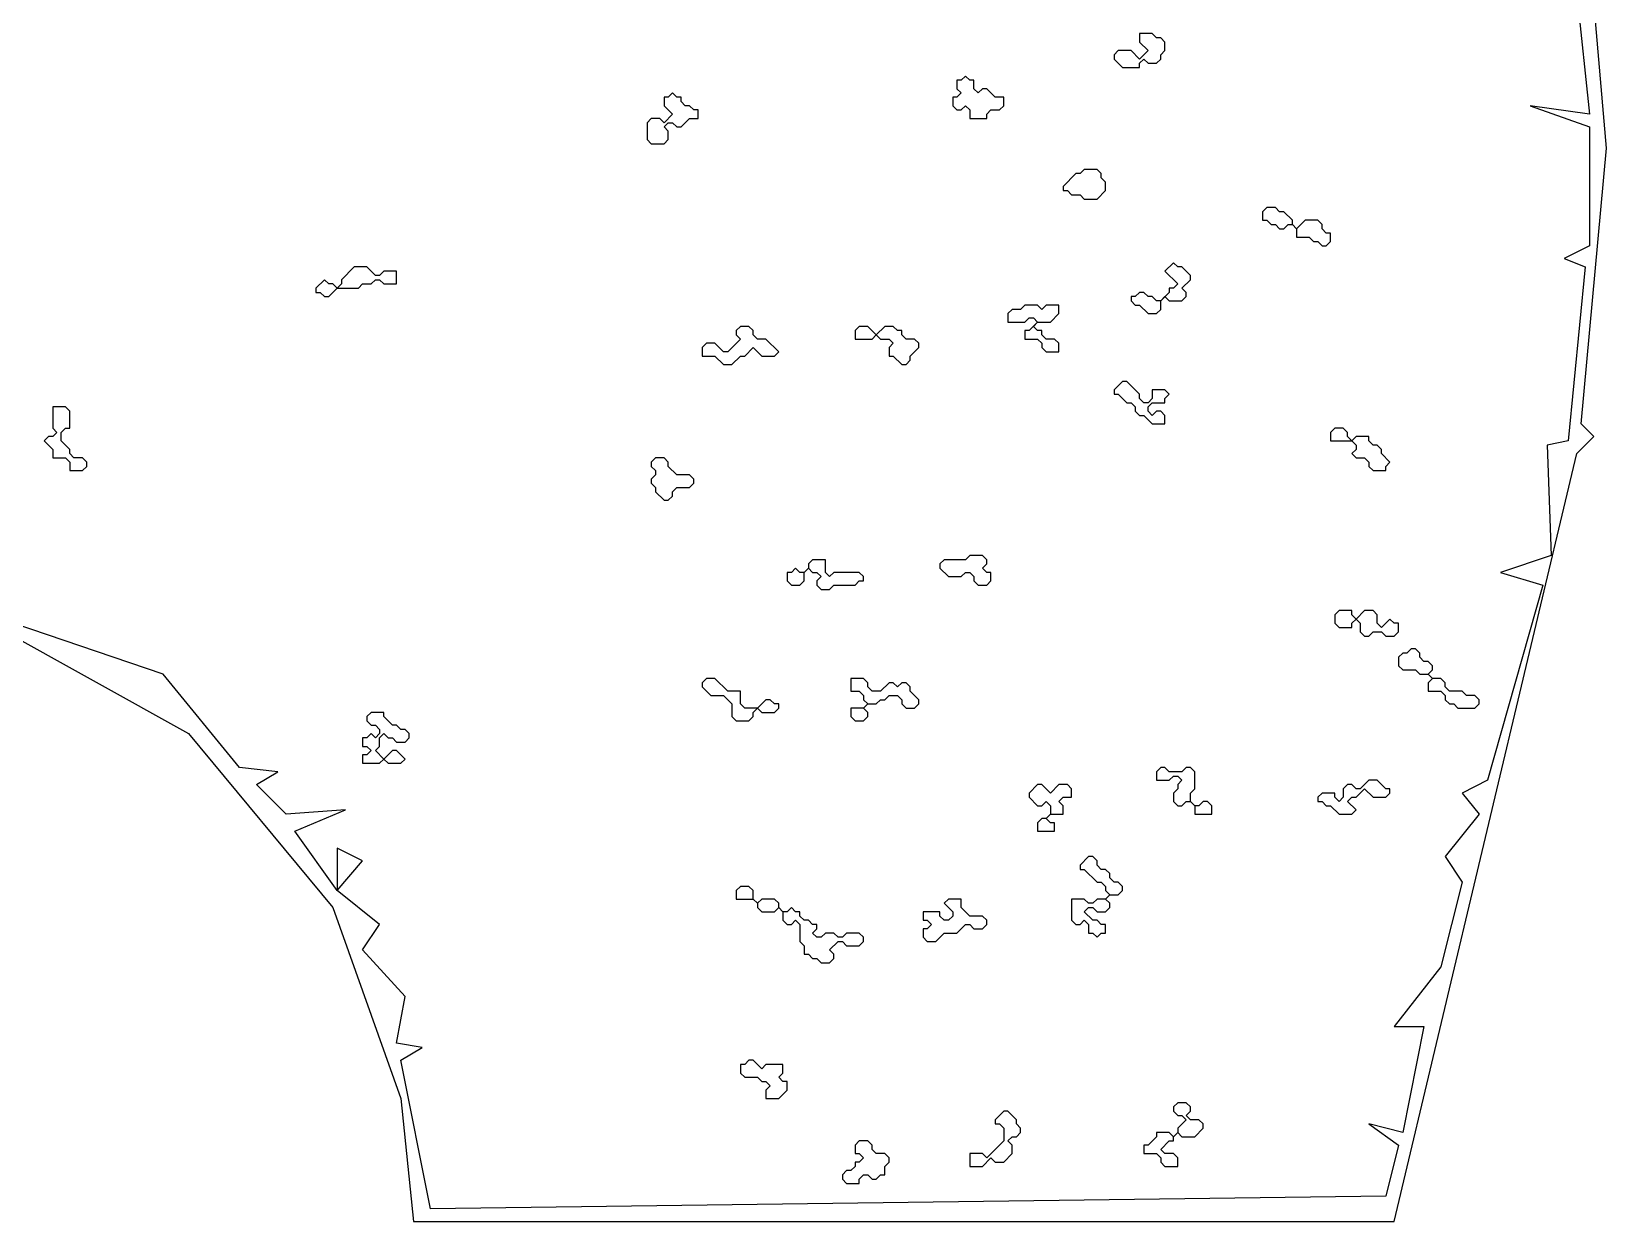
# Model space of a CAD drawing. Extents: x 17 to 323, y -435 to -5.
# Drawn here: x 245.6 to 282.7, y -105 to -76.95 of the extents above; entities that cross this region are included whole.
import ezdxf

# ---------------------------------------------------------------- set-up
doc = ezdxf.new("R2010")
doc.units = 0

msp = doc.modelspace()

# ---------------------------------------------------------------- linework, layer by layer
at = {"layer": 'CONTOURS'}
for p, q in [((281.8, -74.2), (282.3, -78.9)), ((282.7, -79.7), (282.3, -75.1)), ((272, -77), (271.7, -77)), ((271.7, -77), (271.7, -77.2)), ((272.1, -77.1), (272, -77)), ((272.2, -77.1), (272.1, -77.1)), ((272.3, -77.2), (272.2, -77.1)), ((271.2, -77.4), (271.1, -77.5)), ((271.1, -77.5), (271.1, -77.6)), ((271.5, -77.4), (271.2, -77.4)), ((271.7, -77.6), (271.5, -77.4)), ((271.7, -77.2), (271.9, -77.4)), ((271.9, -77.4), (271.7, -77.6)), ((272.2, -77.5), (272.3, -77.4)), ((272.2, -77.6), (272.2, -77.5)), ((272.3, -77.4), (272.3, -77.2)), ((271.1, -77.6), (271.3, -77.8)), ((271.3, -77.8), (271.7, -77.8)), ((271.7, -77.7), (271.8, -77.6)), ((271.7, -77.8), (271.7, -77.7)), ((271.8, -77.6), (271.9, -77.7)), ((271.9, -77.7), (272.1, -77.7)), ((272.1, -77.7), (272.2, -77.6)), ((267.4, -78.1), (267.4, -78.3)), ((267.5, -78.1), (267.4, -78.1)), ((267.6, -78), (267.5, -78.1)), ((267.7, -78.1), (267.6, -78)), ((267.8, -78.1), (267.7, -78.1)), ((267.8, -78.3), (267.8, -78.1)), ((260.6, -78.5), (260.5, -78.5)), ((260.5, -78.5), (260.5, -78.7)), ((260.7, -78.4), (260.6, -78.5)), ((260.8, -78.5), (260.7, -78.4)), ((260.9, -78.5), (260.8, -78.5)), ((260.9, -78.6), (260.9, -78.5)), ((261, -78.7), (260.9, -78.6)), ((267.4, -78.5), (267.3, -78.5)), ((267.3, -78.5), (267.3, -78.7)), ((267.4, -78.3), (267.5, -78.4)), ((267.5, -78.4), (267.4, -78.5)), ((267.9, -78.4), (267.8, -78.3)), ((268, -78.3), (267.9, -78.4)), ((268.1, -78.3), (268, -78.3)), ((268.3, -78.5), (268.1, -78.3)), ((268.5, -78.5), (268.3, -78.5)), ((268.5, -78.7), (268.5, -78.5)), ((260.2, -79), (260.1, -79.1)), ((260.4, -79), (260.2, -79)), ((260.5, -79.1), (260.4, -79)), ((260.5, -78.7), (260.7, -78.9)), ((260.7, -78.9), (260.5, -79.1)), ((260.9, -79.2), (261.1, -79)), ((261.1, -78.7), (261, -78.7)), ((261.2, -78.8), (261.1, -78.7)), ((261.1, -79), (261.3, -79)), ((261.3, -78.8), (261.2, -78.8)), ((261.3, -79), (261.3, -78.8)), ((267.3, -78.7), (267.4, -78.8)), ((267.4, -78.8), (267.5, -78.8)), ((267.5, -78.8), (267.6, -78.7)), ((267.6, -78.7), (267.7, -78.8)), ((267.7, -78.8), (267.7, -79)), ((267.7, -79), (268.1, -79)), ((268.1, -78.9), (268.2, -78.8)), ((268.1, -79), (268.1, -78.9)), ((268.2, -78.8), (268.4, -78.8)), ((268.4, -78.8), (268.5, -78.7)), ((282.3, -78.9), (280.9, -78.7)), ((280.9, -78.7), (282.3, -79.2)), ((260.1, -79.1), (260.1, -79.5)), ((260.5, -79.2), (260.6, -79.1)), ((260.6, -79.3), (260.5, -79.2)), ((260.6, -79.1), (260.7, -79.1)), ((260.6, -79.5), (260.6, -79.3)), ((260.7, -79.1), (260.8, -79.2)), ((260.8, -79.2), (260.9, -79.2)), ((282.3, -79.2), (282.3, -82)), ((260.1, -79.5), (260.2, -79.6)), ((260.2, -79.6), (260.5, -79.6)), ((260.5, -79.6), (260.6, -79.5)), ((282.1, -86.2), (282.7, -79.7)), ((270.2, -80.3), (269.9, -80.6)), ((270.3, -80.3), (270.2, -80.3)), ((270.4, -80.2), (270.3, -80.3)), ((270.7, -80.2), (270.4, -80.2)), ((270.8, -80.3), (270.7, -80.2)), ((270.8, -80.4), (270.8, -80.3)), ((270.9, -80.5), (270.8, -80.4)), ((270.9, -80.7), (270.9, -80.5)), ((269.9, -80.6), (269.9, -80.7)), ((269.9, -80.7), (270, -80.7)), ((270, -80.7), (270.1, -80.8)), ((270.1, -80.8), (270.3, -80.8)), ((270.3, -80.8), (270.4, -80.9)), ((270.7, -80.9), (270.9, -80.7)), ((270.4, -80.9), (270.7, -80.9)), ((274.7, -81.1), (274.6, -81.2)), ((274.6, -81.2), (274.6, -81.4)), ((274.9, -81.1), (274.7, -81.1)), ((275, -81.2), (274.9, -81.1)), ((275.1, -81.2), (275, -81.2)), ((275.3, -81.4), (275.1, -81.2)), ((274.6, -81.4), (274.7, -81.4)), ((274.7, -81.4), (274.8, -81.5)), ((274.8, -81.5), (274.9, -81.5)), ((274.9, -81.5), (275, -81.6)), ((275, -81.6), (275.1, -81.6)), ((275.1, -81.6), (275.2, -81.5)), ((275.2, -81.5), (275.3, -81.5)), ((275.3, -81.5), (275.3, -81.4)), ((275.3, -81.5), (275.4, -81.6)), ((275.4, -81.6), (275.3, -81.5)), ((275.6, -81.4), (275.4, -81.6)), ((275.4, -81.6), (275.4, -81.8)), ((275.9, -81.4), (275.6, -81.4)), ((276, -81.5), (275.9, -81.4)), ((276, -81.6), (276, -81.5)), ((276.1, -81.7), (276, -81.6)), ((275.4, -81.8), (275.7, -81.8)), ((275.7, -81.8), (275.8, -81.9)), ((275.8, -81.9), (275.9, -81.9)), ((275.9, -81.9), (276, -82)), ((276.2, -81.7), (276.1, -81.7)), ((276.1, -82), (276.2, -81.9)), ((276.2, -81.9), (276.2, -81.7)), ((276, -82), (276.1, -82)), ((282.3, -82), (281.7, -82.3)), ((281.7, -82.3), (282.2, -82.5)), ((253.2, -82.5), (252.9, -82.8)), ((253.5, -82.5), (253.2, -82.5)), ((253.7, -82.7), (253.5, -82.5)), ((253.8, -82.7), (253.7, -82.7)), ((253.9, -82.6), (253.8, -82.7)), ((254.2, -82.6), (253.9, -82.6)), ((254.2, -82.9), (254.2, -82.6)), ((272.5, -82.4), (272.3, -82.6)), ((272.3, -82.6), (272.6, -82.9)), ((272.6, -82.5), (272.5, -82.4)), ((272.7, -82.5), (272.6, -82.5)), ((272.9, -82.7), (272.7, -82.5)), ((272.9, -82.8), (272.9, -82.7)), ((282.2, -82.5), (281.8, -86.6)), ((252.5, -82.8), (252.3, -83)), ((252.3, -83), (252.3, -83.1)), ((252.3, -83.1), (252.4, -83.1)), ((252.4, -83.1), (252.5, -83.2)), ((252.6, -82.9), (252.5, -82.8)), ((252.7, -82.9), (252.6, -82.9)), ((252.6, -83.2), (252.8, -83)), ((252.8, -83), (252.7, -82.9)), ((252.9, -82.9), (252.8, -83)), ((252.8, -83), (253.3, -83)), ((252.9, -82.8), (252.9, -82.9)), ((253.3, -83), (253.4, -82.9)), ((253.4, -82.9), (253.6, -82.9)), ((253.6, -82.9), (253.7, -82.8)), ((253.7, -82.8), (253.8, -82.8)), ((253.8, -82.8), (253.9, -82.9)), ((253.9, -82.9), (254.2, -82.9)), ((271.7, -83.1), (271.6, -83.2)), ((271.8, -83.1), (271.7, -83.1)), ((271.9, -83.2), (271.8, -83.1)), ((272.4, -83.1), (272.2, -83.3)), ((272.5, -83), (272.4, -83)), ((272.4, -83), (272.4, -83.1)), ((272.6, -82.9), (272.5, -83)), ((272.7, -83), (272.9, -82.8)), ((272.8, -83.1), (272.7, -83)), ((272.8, -83.2), (272.8, -83.1)), ((252.5, -83.2), (252.6, -83.2)), ((269, -83.4), (268.9, -83.5)), ((269.3, -83.4), (269, -83.4)), ((269.4, -83.5), (269.3, -83.4)), ((269.5, -83.4), (269.4, -83.5)), ((269.8, -83.4), (269.5, -83.4)), ((269.8, -83.6), (269.8, -83.4)), ((271.6, -83.2), (271.5, -83.2)), ((271.5, -83.2), (271.5, -83.3)), ((271.5, -83.3), (271.6, -83.4)), ((271.6, -83.4), (271.7, -83.4)), ((271.7, -83.4), (271.9, -83.6)), ((272, -83.2), (271.9, -83.2)), ((272.1, -83.3), (272, -83.2)), ((272.2, -83.3), (272.1, -83.3)), ((272.2, -83.3), (272.3, -83.2)), ((272.2, -83.5), (272.2, -83.3)), ((272.3, -83.2), (272.4, -83.3)), ((272.4, -83.3), (272.7, -83.3)), ((272.7, -83.3), (272.8, -83.2)), ((268.7, -83.5), (268.6, -83.6)), ((268.6, -83.6), (268.6, -83.8)), ((268.6, -83.8), (269, -83.8)), ((268.9, -83.5), (268.7, -83.5)), ((269, -83.8), (269.1, -83.7)), ((269.1, -83.7), (269.2, -83.7)), ((269.3, -83.8), (269.1, -84)), ((269.2, -83.7), (269.3, -83.8)), ((269.2, -83.9), (269.3, -83.8)), ((269.3, -83.8), (269.6, -83.8)), ((269.6, -83.8), (269.8, -83.6)), ((271.9, -83.6), (272.1, -83.6)), ((272.1, -83.6), (272.2, -83.5)), ((262.3, -84.2), (262, -84.5)), ((262.3, -83.9), (262.2, -84)), ((262.2, -84), (262.2, -84.1)), ((262.2, -84.1), (262.3, -84.2)), ((262.5, -83.9), (262.3, -83.9)), ((262.6, -84), (262.5, -83.9)), ((262.6, -84.1), (262.6, -84)), ((262.7, -84.2), (262.6, -84.1)), ((262.9, -84.2), (262.7, -84.2)), ((263.2, -84.5), (262.9, -84.2)), ((265.1, -83.9), (265, -84)), ((265, -84), (265, -84.2)), ((265, -84.2), (265.4, -84.2)), ((265.3, -83.9), (265.1, -83.9)), ((265.5, -84.1), (265.3, -83.9)), ((265.4, -84.2), (265.5, -84.1)), ((265.7, -83.9), (265.5, -84.1)), ((265.5, -84.1), (265.6, -84.2)), ((265.6, -84.2), (265.8, -84.2)), ((265.9, -83.9), (265.7, -83.9)), ((265.8, -84.2), (265.9, -84.3)), ((266, -84), (265.9, -83.9)), ((266.1, -84), (266, -84)), ((266.1, -84.1), (266.1, -84)), ((266.2, -84.2), (266.1, -84.1)), ((266.4, -84.2), (266.2, -84.2)), ((266.5, -84.3), (266.4, -84.2)), ((269.1, -84), (269, -84)), ((269, -84), (269, -84.2)), ((269, -84.2), (269.3, -84.2)), ((269.3, -84), (269.2, -83.9)), ((269.4, -84), (269.3, -84)), ((269.3, -84.2), (269.4, -84.3)), ((269.4, -84.1), (269.4, -84)), ((269.5, -84.2), (269.4, -84.1)), ((269.7, -84.2), (269.5, -84.2)), ((269.8, -84.3), (269.7, -84.2)), ((261.5, -84.3), (261.4, -84.4)), ((261.4, -84.4), (261.4, -84.6)), ((261.7, -84.3), (261.5, -84.3)), ((261.9, -84.5), (261.7, -84.3)), ((262, -84.5), (261.9, -84.5)), ((262.4, -84.6), (262.6, -84.4)), ((262.6, -84.4), (262.8, -84.6)), ((263.1, -84.6), (263.2, -84.5)), ((265.9, -84.3), (265.8, -84.4)), ((265.8, -84.4), (265.8, -84.6)), ((266.3, -84.6), (266.5, -84.4)), ((266.5, -84.4), (266.5, -84.3)), ((269.4, -84.3), (269.4, -84.4)), ((269.4, -84.4), (269.5, -84.5)), ((269.5, -84.5), (269.8, -84.5)), ((269.8, -84.5), (269.8, -84.3)), ((261.4, -84.6), (261.7, -84.6)), ((261.7, -84.6), (261.9, -84.8)), ((261.9, -84.8), (262.1, -84.8)), ((262.1, -84.8), (262.3, -84.6)), ((262.3, -84.6), (262.4, -84.6)), ((262.8, -84.6), (263.1, -84.6)), ((265.8, -84.6), (265.9, -84.6)), ((265.9, -84.6), (266.1, -84.8)), ((266.1, -84.8), (266.2, -84.8)), ((266.2, -84.8), (266.3, -84.7)), ((266.3, -84.7), (266.3, -84.6)), ((271.3, -85.2), (271.1, -85.4)), ((271.4, -85.2), (271.3, -85.2)), ((271.7, -85.5), (271.4, -85.2)), ((271.1, -85.4), (271.1, -85.5)), ((271.1, -85.5), (271.2, -85.5)), ((271.2, -85.5), (271.4, -85.7)), ((271.4, -85.7), (271.5, -85.7)), ((271.5, -85.7), (271.6, -85.8)), ((271.7, -85.6), (271.7, -85.5)), ((271.8, -85.7), (271.7, -85.6)), ((271.9, -85.7), (271.8, -85.7)), ((272, -85.6), (271.9, -85.7)), ((271.9, -85.8), (272, -85.7)), ((272.3, -85.4), (272, -85.4)), ((272, -85.4), (272, -85.6)), ((272, -85.7), (272.3, -85.7)), ((272.4, -85.5), (272.3, -85.4)), ((272.3, -85.6), (272.4, -85.5)), ((272.3, -85.7), (272.3, -85.6)), ((246.1, -85.8), (246.1, -86.3)), ((246.4, -85.8), (246.1, -85.8)), ((246.5, -85.9), (246.4, -85.8)), ((246.5, -86.3), (246.5, -85.9)), ((271.6, -85.8), (271.6, -85.9)), ((271.6, -85.9), (271.7, -86)), ((271.7, -86), (271.8, -86)), ((271.8, -86), (272, -86.2)), ((271.9, -85.9), (271.9, -85.8)), ((272, -86), (271.9, -85.9)), ((272.1, -85.9), (272, -86)), ((272.2, -85.9), (272.1, -85.9)), ((272.3, -86), (272.2, -85.9)), ((272.3, -86.2), (272.3, -86)), ((246.1, -86.3), (246.2, -86.4)), ((246.2, -86.4), (246.1, -86.5)), ((246.3, -86.4), (246.4, -86.3)), ((246.3, -86.6), (246.3, -86.4)), ((246.4, -86.3), (246.5, -86.3)), ((272, -86.2), (272.3, -86.2)), ((276.3, -86.3), (276.2, -86.4)), ((276.2, -86.4), (276.2, -86.6)), ((276.5, -86.3), (276.3, -86.3)), ((276.6, -86.4), (276.5, -86.3)), ((276.6, -86.5), (276.6, -86.4)), ((282.4, -86.5), (282.1, -86.2)), ((246, -86.5), (245.9, -86.6)), ((245.9, -86.6), (246.1, -86.8)), ((246.1, -86.5), (246, -86.5)), ((246.1, -86.8), (246.1, -87)), ((246.5, -86.8), (246.3, -86.6)), ((246.5, -86.9), (246.5, -86.8)), ((276.2, -86.6), (276.7, -86.6)), ((276.7, -86.6), (276.6, -86.5)), ((276.8, -86.5), (276.7, -86.6)), ((276.7, -86.6), (276.8, -86.7)), ((276.8, -86.8), (276.7, -86.9)), ((277.1, -86.5), (276.8, -86.5)), ((276.8, -86.7), (276.8, -86.8)), ((277.1, -86.6), (277.1, -86.5)), ((277.2, -86.7), (277.1, -86.6)), ((277.3, -86.7), (277.2, -86.7)), ((277.4, -86.8), (277.3, -86.7)), ((277.4, -86.9), (277.4, -86.8)), ((281.8, -86.6), (281.3, -86.7)), ((281.3, -86.7), (281.4, -89.3)), ((282, -86.9), (282.4, -86.5)), ((246.1, -87), (246.4, -87)), ((246.4, -87), (246.5, -87.1)), ((246.6, -87), (246.5, -86.9)), ((246.5, -87.1), (246.5, -87.3)), ((246.8, -87), (246.6, -87)), ((246.9, -87.1), (246.8, -87)), ((246.9, -87.2), (246.9, -87.1)), ((260.3, -87), (260.2, -87.1)), ((260.2, -87.1), (260.2, -87.2)), ((260.5, -87), (260.3, -87)), ((260.6, -87.1), (260.5, -87)), ((260.6, -87.2), (260.6, -87.1)), ((276.7, -86.9), (276.8, -87)), ((276.8, -87), (277, -87)), ((277, -87), (277.1, -87.1)), ((277.1, -87.1), (277.1, -87.2)), ((277.6, -87.1), (277.4, -86.9)), ((277.5, -87.2), (277.6, -87.1)), ((277.7, -105), (282, -86.9)), ((246.5, -87.3), (246.8, -87.3)), ((246.8, -87.3), (246.9, -87.2)), ((260.2, -87.2), (260.3, -87.3)), ((260.3, -87.4), (260.2, -87.5)), ((260.2, -87.5), (260.2, -87.6)), ((260.3, -87.3), (260.3, -87.4)), ((260.8, -87.4), (260.6, -87.2)), ((261.1, -87.4), (260.8, -87.4)), ((261.2, -87.5), (261.1, -87.4)), ((261.2, -87.6), (261.2, -87.5)), ((277.1, -87.2), (277.2, -87.3)), ((277.2, -87.3), (277.5, -87.3)), ((277.5, -87.3), (277.5, -87.2)), ((260.2, -87.6), (260.3, -87.7)), ((260.3, -87.7), (260.3, -87.8)), ((260.3, -87.8), (260.5, -88)), ((260.6, -88), (260.7, -87.9)), ((260.7, -87.8), (260.8, -87.7)), ((260.7, -87.9), (260.7, -87.8)), ((260.8, -87.7), (261.1, -87.7)), ((261.1, -87.7), (261.2, -87.6)), ((260.5, -88), (260.6, -88)), ((264, -89.4), (263.9, -89.5)), ((264.3, -89.4), (264, -89.4)), ((264.3, -89.7), (264.3, -89.4)), ((267.1, -89.4), (267, -89.5)), ((267.6, -89.4), (267.1, -89.4)), ((267.7, -89.3), (267.6, -89.4)), ((268, -89.3), (267.7, -89.3)), ((268.1, -89.4), (268, -89.3)), ((268.1, -89.5), (268.1, -89.4)), ((281.4, -89.3), (280.2, -89.7)), ((263.4, -89.7), (263.4, -89.9)), ((263.5, -89.7), (263.4, -89.7)), ((263.6, -89.6), (263.5, -89.7)), ((263.7, -89.7), (263.6, -89.6)), ((263.8, -89.7), (263.7, -89.7)), ((263.8, -89.7), (263.9, -89.6)), ((263.9, -89.6), (263.8, -89.7)), ((263.8, -89.9), (263.8, -89.7)), ((263.9, -89.5), (263.9, -89.6)), ((263.9, -89.6), (264, -89.7)), ((264, -89.7), (264.1, -89.7)), ((264.1, -89.7), (264.2, -89.8)), ((264.4, -89.8), (264.3, -89.7)), ((264.5, -89.7), (264.4, -89.8)), ((265.1, -89.7), (264.5, -89.7)), ((265.2, -89.8), (265.1, -89.7)), ((267, -89.5), (267, -89.6)), ((267, -89.6), (267.2, -89.8)), ((267.5, -89.8), (267.6, -89.7)), ((267.6, -89.7), (267.7, -89.7)), ((267.7, -89.7), (267.8, -89.8)), ((268, -89.6), (268.1, -89.5)), ((268.1, -89.7), (268, -89.6)), ((268.2, -89.7), (268.1, -89.7)), ((268.2, -89.9), (268.2, -89.7)), ((280.2, -89.7), (281.2, -90)), ((263.4, -89.9), (263.5, -90)), ((263.5, -90), (263.7, -90)), ((263.7, -90), (263.8, -89.9)), ((264.2, -89.8), (264.1, -89.9)), ((264.1, -89.9), (264.1, -90)), ((264.1, -90), (264.2, -90.1)), ((264.2, -90.1), (264.4, -90.1)), ((264.4, -90.1), (264.5, -90)), ((264.5, -90), (265, -90)), ((265, -90), (265.1, -89.9)), ((265.1, -89.9), (265.2, -89.9)), ((265.2, -89.9), (265.2, -89.8)), ((267.2, -89.8), (267.5, -89.8)), ((267.8, -89.8), (267.8, -89.9)), ((267.8, -89.9), (267.9, -90)), ((267.9, -90), (268.1, -90)), ((268.1, -90), (268.2, -89.9)), ((281.2, -90), (279.9, -94.6)), ((248.7, -92.1), (243.7, -90.4)), ((276.4, -90.6), (276.3, -90.7)), ((276.3, -90.7), (276.3, -90.9)), ((276.7, -90.6), (276.4, -90.6)), ((276.7, -90.7), (276.7, -90.6)), ((276.8, -90.8), (276.7, -90.7)), ((276.7, -90.9), (276.8, -90.8)), ((277, -90.6), (276.8, -90.8)), ((276.8, -90.8), (276.9, -90.9)), ((277.2, -90.6), (277, -90.6)), ((277.3, -90.7), (277.2, -90.6)), ((277.3, -90.9), (277.3, -90.7)), ((277.6, -90.8), (277.4, -91)), ((277.7, -90.9), (277.6, -90.8)), ((244.8, -91), (249.3, -93.5)), ((276.3, -90.9), (276.4, -91)), ((276.4, -91), (276.7, -91)), ((276.7, -91), (276.7, -90.9)), ((276.9, -90.9), (276.9, -91.1)), ((276.9, -91.1), (277, -91.2)), ((277, -91.2), (277.1, -91.2)), ((277.1, -91.2), (277.2, -91.1)), ((277.2, -91.1), (277.4, -91.1)), ((277.4, -91), (277.3, -90.9)), ((277.4, -91.1), (277.5, -91.2)), ((277.5, -91.2), (277.7, -91.2)), ((277.8, -90.9), (277.7, -90.9)), ((277.7, -91.2), (277.8, -91.1)), ((277.8, -91.1), (277.8, -90.9)), ((277.9, -91.6), (277.8, -91.7)), ((278, -91.6), (277.9, -91.6)), ((278.1, -91.5), (278, -91.6)), ((278.2, -91.5), (278.1, -91.5)), ((278.3, -91.6), (278.2, -91.5)), ((278.3, -91.7), (278.3, -91.6)), ((277.8, -91.7), (277.8, -91.9)), ((277.8, -91.9), (277.9, -92)), ((277.9, -92), (278.2, -92)), ((278.2, -92), (278.3, -92.1)), ((278.4, -91.8), (278.3, -91.7)), ((278.5, -91.8), (278.4, -91.8)), ((278.6, -91.9), (278.5, -91.8)), ((278.5, -92.1), (278.6, -92)), ((278.6, -92), (278.6, -91.9)), ((250.5, -94.3), (248.7, -92.1)), ((261.5, -92.2), (261.4, -92.3)), ((261.4, -92.3), (261.4, -92.4)), ((261.7, -92.2), (261.5, -92.2)), ((262, -92.5), (261.7, -92.2)), ((264.9, -92.2), (264.9, -92.5)), ((265.2, -92.2), (264.9, -92.2)), ((265.3, -92.3), (265.2, -92.2)), ((265.3, -92.4), (265.3, -92.3)), ((265.8, -92.3), (265.6, -92.5)), ((265.9, -92.3), (265.8, -92.3)), ((266, -92.4), (265.9, -92.3)), ((266.1, -92.3), (266, -92.4)), ((266.2, -92.3), (266.1, -92.3)), ((266.3, -92.4), (266.2, -92.3)), ((278.3, -92.1), (278.5, -92.1)), ((278.5, -92.1), (278.6, -92.2)), ((278.6, -92.2), (278.5, -92.1)), ((278.6, -92.2), (278.5, -92.3)), ((278.5, -92.3), (278.5, -92.5)), ((278.8, -92.2), (278.6, -92.2)), ((278.9, -92.3), (278.8, -92.2)), ((278.9, -92.4), (278.9, -92.3)), ((261.4, -92.4), (261.6, -92.6)), ((261.6, -92.6), (261.9, -92.6)), ((261.9, -92.6), (262.1, -92.8)), ((262.3, -92.5), (262, -92.5)), ((262.3, -92.8), (262.3, -92.5)), ((262.9, -92.7), (262.7, -92.9)), ((263, -92.7), (262.9, -92.7)), ((263.1, -92.8), (263, -92.7)), ((264.9, -92.5), (265.1, -92.5)), ((265.1, -92.5), (265.2, -92.6)), ((265.2, -92.6), (265.2, -92.7)), ((265.2, -92.7), (265.3, -92.8)), ((265.4, -92.5), (265.3, -92.4)), ((265.6, -92.5), (265.4, -92.5)), ((265.5, -92.8), (265.6, -92.7)), ((265.6, -92.7), (265.7, -92.7)), ((265.7, -92.7), (265.8, -92.6)), ((265.8, -92.6), (266, -92.6)), ((266, -92.6), (266.1, -92.7)), ((266.1, -92.7), (266.1, -92.8)), ((266.3, -92.5), (266.3, -92.4)), ((266.5, -92.7), (266.3, -92.5)), ((266.5, -92.8), (266.5, -92.7)), ((278.5, -92.5), (278.8, -92.5)), ((278.8, -92.5), (278.9, -92.6)), ((279, -92.5), (278.9, -92.4)), ((278.9, -92.6), (278.9, -92.7)), ((278.9, -92.7), (279, -92.8)), ((279.3, -92.5), (279, -92.5)), ((279.4, -92.6), (279.3, -92.5)), ((279.6, -92.6), (279.4, -92.6)), ((279.7, -92.7), (279.6, -92.6)), ((279.7, -92.8), (279.7, -92.7)), ((253.6, -93), (253.5, -93.1)), ((253.5, -93.1), (253.5, -93.2)), ((253.9, -93), (253.6, -93)), ((253.9, -93.1), (253.9, -93)), ((254.1, -93.3), (253.9, -93.1)), ((262.1, -92.8), (262.1, -93.1)), ((262.1, -93.1), (262.2, -93.2)), ((262.4, -92.9), (262.3, -92.8)), ((262.7, -92.9), (262.4, -92.9)), ((262.5, -93.2), (262.6, -93.1)), ((262.6, -93), (262.7, -92.9)), ((262.6, -93.1), (262.6, -93)), ((262.7, -92.9), (262.8, -93)), ((262.8, -93), (263.1, -93)), ((263.2, -92.8), (263.1, -92.8)), ((263.1, -93), (263.2, -92.9)), ((263.2, -92.9), (263.2, -92.8)), ((265.2, -92.9), (264.9, -92.9)), ((264.9, -92.9), (264.9, -93.1)), ((264.9, -93.1), (265, -93.2)), ((265.3, -92.8), (265.2, -92.9)), ((265.2, -92.9), (265.3, -92.8)), ((265.3, -93), (265.2, -92.9)), ((265.2, -93.2), (265.3, -93.1)), ((265.3, -92.8), (265.5, -92.8)), ((265.3, -93.1), (265.3, -93)), ((266.1, -92.8), (266.2, -92.9)), ((266.2, -92.9), (266.4, -92.9)), ((266.4, -92.9), (266.5, -92.8)), ((279, -92.8), (279.1, -92.8)), ((279.1, -92.8), (279.2, -92.9)), ((279.2, -92.9), (279.6, -92.9)), ((279.6, -92.9), (279.7, -92.8)), ((253.5, -93.2), (253.6, -93.3)), ((253.6, -93.3), (253.7, -93.3)), ((253.7, -93.3), (253.8, -93.4)), ((253.8, -93.4), (253.8, -93.5)), ((254.2, -93.3), (254.1, -93.3)), ((254.3, -93.4), (254.2, -93.3)), ((254.4, -93.4), (254.3, -93.4)), ((254.5, -93.5), (254.4, -93.4)), ((262.2, -93.2), (262.5, -93.2)), ((265, -93.2), (265.2, -93.2)), ((249.3, -93.5), (252.7, -97.6)), ((253.5, -93.6), (253.4, -93.6)), ((253.4, -93.6), (253.4, -93.8)), ((253.4, -93.8), (253.5, -93.8)), ((253.6, -93.5), (253.5, -93.6)), ((253.5, -93.8), (253.6, -93.9)), ((253.7, -93.6), (253.6, -93.5)), ((253.8, -93.5), (253.7, -93.6)), ((253.7, -93.9), (253.8, -93.8)), ((253.8, -93.6), (253.9, -93.5)), ((253.8, -93.8), (253.8, -93.6)), ((253.9, -93.5), (254, -93.6)), ((254, -93.6), (254.1, -93.6)), ((254.1, -93.6), (254.2, -93.7)), ((254.2, -93.7), (254.4, -93.7)), ((254.4, -93.7), (254.5, -93.6)), ((254.5, -93.6), (254.5, -93.5)), ((253.5, -94), (253.4, -94)), ((253.4, -94), (253.4, -94.2)), ((253.4, -94.2), (253.8, -94.2)), ((253.6, -93.9), (253.5, -94)), ((253.9, -94.1), (253.7, -93.9)), ((253.8, -94.2), (253.9, -94.1)), ((254.1, -93.9), (253.9, -94.1)), ((253.9, -94.1), (254, -94.2)), ((254, -94.2), (254.3, -94.2)), ((254.2, -93.9), (254.1, -93.9)), ((254.4, -94.1), (254.2, -93.9)), ((254.3, -94.2), (254.4, -94.1)), ((251.4, -94.4), (250.5, -94.3)), ((250.9, -94.7), (251.4, -94.4)), ((272.2, -94.3), (272.1, -94.4)), ((272.1, -94.4), (272.1, -94.6)), ((272.1, -94.6), (272.4, -94.6)), ((272.3, -94.3), (272.2, -94.3)), ((272.4, -94.4), (272.3, -94.3)), ((272.7, -94.4), (272.4, -94.4)), ((272.4, -94.6), (272.5, -94.5)), ((272.5, -94.5), (272.6, -94.5)), ((272.6, -94.5), (272.7, -94.6)), ((272.7, -94.6), (272.6, -94.7)), ((272.8, -94.3), (272.7, -94.4)), ((272.9, -94.3), (272.8, -94.3)), ((273, -94.4), (272.9, -94.3)), ((273, -94.8), (273, -94.4)), ((277.1, -94.6), (276.9, -94.8)), ((277.3, -94.6), (277.1, -94.6)), ((277.5, -94.8), (277.3, -94.6)), ((279.9, -94.6), (279.3, -94.9)), ((251.6, -95.4), (250.9, -94.7)), ((269.3, -94.7), (269.1, -94.9)), ((269.1, -94.9), (269.1, -95)), ((269.4, -94.7), (269.3, -94.7)), ((269.6, -94.9), (269.4, -94.7)), ((269.8, -94.7), (269.6, -94.9)), ((270, -94.7), (269.8, -94.7)), ((270.1, -94.8), (270, -94.7)), ((270.1, -95), (270.1, -94.8)), ((272.6, -94.8), (272.5, -94.9)), ((272.5, -94.9), (272.5, -95.1)), ((272.6, -94.7), (272.6, -94.8)), ((272.9, -94.9), (273, -94.8)), ((272.9, -95.1), (272.9, -94.9)), ((276, -94.9), (275.9, -95)), ((276.3, -94.9), (276, -94.9)), ((276.3, -95), (276.3, -94.9)), ((276.6, -94.7), (276.5, -94.8)), ((276.5, -94.8), (276.5, -95)), ((276.7, -94.7), (276.6, -94.7)), ((276.8, -94.8), (276.7, -94.7)), ((276.9, -94.8), (276.8, -94.8)), ((276.8, -95), (277, -94.8)), ((277, -94.8), (277.2, -95)), ((277.6, -94.8), (277.5, -94.8)), ((277.5, -95), (277.6, -94.9)), ((277.6, -94.9), (277.6, -94.8)), ((279.3, -94.9), (279.7, -95.4)), ((253, -95.3), (251.6, -95.4)), ((251.8, -95.8), (253, -95.3)), ((269.1, -95), (269.3, -95.2)), ((269.3, -95.2), (269.4, -95.2)), ((269.4, -95.2), (269.5, -95.1)), ((269.5, -95.1), (269.6, -95.2)), ((269.6, -95.2), (269.6, -95.4)), ((269.8, -95.1), (269.9, -95)), ((269.9, -95.2), (269.8, -95.1)), ((269.9, -95), (270.1, -95)), ((269.9, -95.4), (269.9, -95.2)), ((272.5, -95.1), (272.6, -95.2)), ((272.6, -95.2), (272.7, -95.2)), ((272.7, -95.2), (272.8, -95.1)), ((272.8, -95.1), (272.9, -95.1)), ((272.9, -95.1), (273, -95.2)), ((273, -95.2), (272.9, -95.1)), ((273, -95.2), (273, -95.4)), ((273.1, -95.2), (273, -95.2)), ((273.2, -95.1), (273.1, -95.2)), ((273.3, -95.1), (273.2, -95.1)), ((273.4, -95.2), (273.3, -95.1)), ((273.4, -95.4), (273.4, -95.2)), ((275.9, -95), (275.9, -95.1)), ((275.9, -95.1), (276, -95.1)), ((276, -95.1), (276.1, -95.2)), ((276.1, -95.2), (276.2, -95.2)), ((276.2, -95.2), (276.4, -95.4)), ((276.4, -95.1), (276.3, -95)), ((276.5, -95), (276.4, -95.1)), ((276.6, -95.1), (276.7, -95)), ((276.8, -95.3), (276.6, -95.1)), ((276.7, -95), (276.8, -95)), ((276.7, -95.4), (276.8, -95.3)), ((277.2, -95), (277.5, -95)), ((269.4, -95.5), (269.3, -95.6)), ((269.3, -95.6), (269.3, -95.8)), ((269.5, -95.5), (269.4, -95.5)), ((269.6, -95.4), (269.5, -95.5)), ((269.5, -95.5), (269.6, -95.4)), ((269.6, -95.6), (269.5, -95.5)), ((269.6, -95.4), (269.9, -95.4)), ((269.7, -95.6), (269.6, -95.6)), ((269.7, -95.8), (269.7, -95.6)), ((273, -95.4), (273.4, -95.4)), ((276.4, -95.4), (276.7, -95.4)), ((279.7, -95.4), (278.9, -96.4)), ((252.8, -97.2), (251.8, -95.8)), ((269.3, -95.8), (269.7, -95.8)), ((253.4, -96.5), (252.8, -96.2)), ((252.8, -96.2), (252.8, -97.2)), ((270.5, -96.4), (270.3, -96.6)), ((270.6, -96.4), (270.5, -96.4)), ((270.7, -96.5), (270.6, -96.4)), ((278.9, -96.4), (279.3, -97)), ((252.8, -97.2), (253.4, -96.5)), ((270.3, -96.6), (270.3, -96.7)), ((270.3, -96.7), (270.4, -96.7)), ((270.4, -96.7), (270.7, -97)), ((270.7, -96.6), (270.7, -96.5)), ((270.8, -96.7), (270.7, -96.6)), ((270.9, -96.7), (270.8, -96.7)), ((271, -96.8), (270.9, -96.7)), ((271, -96.9), (271, -96.8)), ((253.8, -98), (252.8, -97.2)), ((262.3, -97.1), (262.2, -97.2)), ((262.2, -97.2), (262.2, -97.4)), ((262.5, -97.1), (262.3, -97.1)), ((262.6, -97.2), (262.5, -97.1)), ((262.6, -97.4), (262.6, -97.2)), ((270.7, -97), (270.8, -97)), ((270.8, -97), (270.9, -97.1)), ((270.9, -97.1), (270.9, -97.2)), ((270.9, -97.2), (271, -97.3)), ((271.1, -97), (271, -96.9)), ((271.2, -97), (271.1, -97)), ((271.3, -97.1), (271.2, -97)), ((271.2, -97.3), (271.3, -97.2)), ((271.3, -97.2), (271.3, -97.1)), ((279.3, -97), (278.8, -99)), ((262.2, -97.4), (262.6, -97.4)), ((262.6, -97.4), (262.7, -97.5)), ((262.7, -97.5), (262.6, -97.4)), ((262.8, -97.4), (262.7, -97.5)), ((262.7, -97.5), (262.7, -97.6)), ((263.1, -97.4), (262.8, -97.4)), ((263.2, -97.5), (263.1, -97.4)), ((263.2, -97.6), (263.2, -97.5)), ((267.2, -97.4), (267.1, -97.5)), ((267.1, -97.5), (267.3, -97.7)), ((267.5, -97.4), (267.2, -97.4)), ((267.5, -97.6), (267.5, -97.4)), ((270.4, -97.4), (270.1, -97.4)), ((270.1, -97.4), (270.1, -97.9)), ((270.5, -97.5), (270.4, -97.4)), ((270.6, -97.5), (270.5, -97.5)), ((270.7, -97.4), (270.6, -97.5)), ((270.9, -97.4), (270.7, -97.4)), ((271, -97.3), (270.9, -97.4)), ((270.9, -97.4), (271, -97.3)), ((271, -97.5), (270.9, -97.4)), ((271, -97.3), (271.2, -97.3)), ((271, -97.6), (271, -97.5)), ((252.7, -97.6), (254.3, -102.1)), ((262.7, -97.6), (262.8, -97.7)), ((262.8, -97.7), (263.1, -97.7)), ((263.1, -97.7), (263.2, -97.6)), ((263.2, -97.6), (263.3, -97.7)), ((263.3, -97.7), (263.2, -97.6)), ((263.3, -97.7), (263.3, -97.9)), ((263.4, -97.7), (263.3, -97.7)), ((263.3, -97.9), (263.4, -98)), ((263.5, -97.6), (263.4, -97.7)), ((263.6, -97.7), (263.5, -97.6)), ((263.5, -98), (263.6, -97.9)), ((263.7, -97.7), (263.6, -97.7)), ((263.6, -97.9), (263.7, -98)), ((263.7, -97.8), (263.7, -97.7)), ((263.8, -97.9), (263.7, -97.8)), ((263.9, -97.9), (263.8, -97.9)), ((264, -98), (263.9, -97.9)), ((267, -97.7), (266.6, -97.7)), ((266.6, -97.7), (266.6, -97.9)), ((266.6, -97.9), (266.7, -97.9)), ((266.7, -97.9), (266.8, -98)), ((267, -97.8), (267, -97.7)), ((267.1, -97.9), (267, -97.8)), ((267.2, -97.9), (267.1, -97.9)), ((267.3, -97.8), (267.2, -97.9)), ((267.3, -97.7), (267.3, -97.8)), ((267.7, -97.8), (267.5, -97.6)), ((268, -97.8), (267.7, -97.8)), ((268.1, -97.9), (268, -97.8)), ((268.1, -98), (268.1, -97.9)), ((270.1, -97.9), (270.2, -98)), ((270.3, -98), (270.4, -97.9)), ((270.4, -97.7), (270.5, -97.6)), ((270.6, -97.9), (270.4, -97.7)), ((270.4, -97.9), (270.5, -98)), ((270.5, -97.6), (270.6, -97.6)), ((270.6, -97.6), (270.7, -97.7)), ((270.7, -97.9), (270.6, -97.9)), ((270.7, -97.7), (270.9, -97.7)), ((270.8, -98), (270.7, -97.9)), ((270.9, -97.7), (271, -97.6)), ((253.4, -98.6), (253.8, -98)), ((263.4, -98), (263.5, -98)), ((263.7, -98), (263.7, -98.4)), ((264.1, -98), (264, -98)), ((264, -98.2), (264.1, -98.1)), ((264.1, -98.3), (264, -98.2)), ((264.1, -98.1), (264.1, -98)), ((264.2, -98.3), (264.1, -98.3)), ((264.3, -98.2), (264.2, -98.3)), ((264.5, -98.2), (264.3, -98.2)), ((264.6, -98.3), (264.5, -98.2)), ((264.7, -98.3), (264.6, -98.3)), ((264.8, -98.2), (264.7, -98.3)), ((265.1, -98.2), (264.8, -98.2)), ((265.2, -98.3), (265.1, -98.2)), ((265.2, -98.4), (265.2, -98.3)), ((266.7, -98.1), (266.6, -98.1)), ((266.6, -98.1), (266.6, -98.3)), ((266.6, -98.3), (266.7, -98.4)), ((266.8, -98), (266.7, -98.1)), ((266.9, -98.4), (267.1, -98.2)), ((267.1, -98.2), (267.4, -98.2)), ((267.4, -98.2), (267.6, -98)), ((267.6, -98), (267.7, -98)), ((267.7, -98), (267.8, -98.1)), ((267.8, -98.1), (268, -98.1)), ((268, -98.1), (268.1, -98)), ((270.2, -98), (270.3, -98)), ((270.5, -98), (270.5, -98.2)), ((270.5, -98.2), (270.6, -98.2)), ((270.6, -98.2), (270.7, -98.3)), ((270.7, -98.3), (270.8, -98.2)), ((270.9, -98), (270.8, -98)), ((270.8, -98.2), (270.9, -98.2)), ((270.9, -98.2), (270.9, -98)), ((254.4, -99.7), (253.4, -98.6)), ((263.7, -98.4), (263.8, -98.5)), ((263.8, -98.5), (263.8, -98.7)), ((264.4, -98.6), (264.6, -98.4)), ((264.5, -98.7), (264.4, -98.6)), ((264.6, -98.4), (264.7, -98.4)), ((264.7, -98.4), (264.8, -98.5)), ((264.8, -98.5), (265.1, -98.5)), ((265.1, -98.5), (265.2, -98.4)), ((266.7, -98.4), (266.9, -98.4)), ((263.8, -98.7), (263.9, -98.7)), ((263.9, -98.7), (264, -98.8)), ((264, -98.8), (264.1, -98.8)), ((264.1, -98.8), (264.2, -98.9)), ((264.2, -98.9), (264.4, -98.9)), ((264.4, -98.9), (264.5, -98.8)), ((264.5, -98.8), (264.5, -98.7)), ((278.8, -99), (277.7, -100.4)), ((254.2, -100.8), (254.4, -99.7)), ((277.7, -100.4), (278.4, -100.4)), ((278.4, -100.4), (277.9, -102.9)), ((254.8, -100.9), (254.2, -100.8)), ((254.3, -101.2), (254.8, -100.9)), ((255, -104.7), (254.3, -101.2)), ((262.5, -101.2), (262.4, -101.3)), ((262.6, -101.2), (262.5, -101.2)), ((262.8, -101.4), (262.6, -101.2)), ((262.3, -101.3), (262.3, -101.5)), ((262.4, -101.3), (262.3, -101.3)), ((262.3, -101.5), (262.4, -101.6)), ((262.4, -101.6), (262.7, -101.6)), ((262.7, -101.6), (262.8, -101.7)), ((262.9, -101.3), (262.8, -101.4)), ((263.3, -101.3), (262.9, -101.3)), ((263.2, -101.6), (263.3, -101.5)), ((263.3, -101.7), (263.2, -101.6)), ((263.3, -101.5), (263.3, -101.3)), ((262.8, -101.7), (262.9, -101.7)), ((262.9, -101.7), (263, -101.8)), ((263, -101.8), (262.9, -101.9)), ((262.9, -101.9), (262.9, -102.1)), ((263.2, -102.1), (263.4, -101.9)), ((263.4, -101.7), (263.3, -101.7)), ((263.4, -101.9), (263.4, -101.7)), ((254.3, -102.1), (254.6, -105)), ((262.9, -102.1), (263.2, -102.1)), ((272.6, -102.2), (272.5, -102.3)), ((272.5, -102.3), (272.5, -102.4)), ((272.8, -102.2), (272.6, -102.2)), ((272.9, -102.3), (272.8, -102.2)), ((272.9, -102.4), (272.9, -102.3)), ((268.5, -102.4), (268.3, -102.6)), ((268.3, -102.6), (268.3, -102.7)), ((268.3, -102.7), (268.4, -102.7)), ((268.4, -102.7), (268.5, -102.8)), ((268.6, -102.4), (268.5, -102.4)), ((268.8, -102.6), (268.6, -102.4)), ((268.8, -102.7), (268.8, -102.6)), ((268.9, -102.8), (268.8, -102.7)), ((272.5, -102.4), (272.6, -102.5)), ((272.6, -102.5), (272.7, -102.5)), ((272.8, -102.6), (272.6, -102.8)), ((272.7, -102.5), (272.8, -102.6)), ((272.8, -102.5), (272.9, -102.4)), ((272.9, -102.6), (272.8, -102.5)), ((273.1, -102.6), (272.9, -102.6)), ((273.2, -102.7), (273.1, -102.6)), ((273.2, -102.8), (273.2, -102.7)), ((277.9, -102.9), (277.1, -102.7)), ((277.1, -102.7), (277.8, -103.2)), ((265.1, -103.1), (265, -103.2)), ((265.3, -103.1), (265.1, -103.1)), ((265.4, -103.2), (265.3, -103.1)), ((268.5, -103.1), (268.1, -103.5)), ((268.5, -102.8), (268.5, -103.1)), ((268.6, -103.1), (268.7, -103)), ((268.7, -103.2), (268.6, -103.1)), ((268.7, -103), (268.8, -103)), ((268.8, -103), (268.9, -102.9)), ((268.9, -102.9), (268.9, -102.8)), ((272.1, -103), (271.9, -103.2)), ((272.4, -102.9), (272.1, -102.9)), ((272.1, -102.9), (272.1, -103)), ((272.2, -103.3), (272.4, -103.1)), ((272.5, -103), (272.4, -102.9)), ((272.4, -103.1), (272.5, -103.1)), ((272.6, -102.9), (272.5, -103)), ((272.5, -103), (272.6, -102.9)), ((272.5, -103.1), (272.5, -103)), ((272.6, -102.8), (272.6, -102.9)), ((272.6, -102.9), (272.7, -103)), ((272.7, -103), (273, -103)), ((273, -103), (273.2, -102.8)), ((265, -103.2), (265, -103.4)), ((265, -103.4), (265.1, -103.4)), ((265.1, -103.4), (265.2, -103.5)), ((265.2, -103.5), (265.1, -103.6)), ((265.4, -103.3), (265.4, -103.2)), ((265.5, -103.4), (265.4, -103.3)), ((265.7, -103.4), (265.5, -103.4)), ((265.8, -103.5), (265.7, -103.4)), ((265.8, -103.6), (265.8, -103.5)), ((268, -103.4), (267.7, -103.4)), ((267.7, -103.4), (267.7, -103.7)), ((268.1, -103.5), (268, -103.4)), ((268, -103.7), (268.2, -103.5)), ((268.2, -103.5), (268.3, -103.6)), ((268.5, -103.6), (268.7, -103.4)), ((268.7, -103.4), (268.7, -103.2)), ((271.9, -103.2), (271.8, -103.2)), ((271.8, -103.2), (271.8, -103.4)), ((271.8, -103.4), (272.1, -103.4)), ((272.1, -103.4), (272.2, -103.5)), ((272.3, -103.4), (272.2, -103.3)), ((272.2, -103.5), (272.2, -103.6)), ((272.5, -103.4), (272.3, -103.4)), ((272.6, -103.5), (272.5, -103.4)), ((272.6, -103.7), (272.6, -103.5)), ((277.8, -103.2), (277.5, -104.4)), ((264.8, -103.8), (264.7, -103.9)), ((264.9, -103.8), (264.8, -103.8)), ((265, -103.7), (264.9, -103.8)), ((265.1, -103.6), (265, -103.6)), ((265, -103.6), (265, -103.7)), ((265.7, -103.7), (265.8, -103.6)), ((265.7, -103.9), (265.7, -103.7)), ((267.7, -103.7), (268, -103.7)), ((268.3, -103.6), (268.5, -103.6)), ((272.2, -103.6), (272.3, -103.7)), ((272.3, -103.7), (272.6, -103.7)), ((264.7, -103.9), (264.7, -104)), ((264.7, -104), (264.8, -104.1)), ((264.8, -104.1), (265.1, -104.1)), ((265.1, -104), (265.2, -103.9)), ((265.1, -104.1), (265.1, -104)), ((265.2, -103.9), (265.3, -103.9)), ((265.3, -103.9), (265.4, -104)), ((265.4, -104), (265.5, -104)), ((265.5, -104), (265.6, -103.9)), ((265.6, -103.9), (265.7, -103.9)), ((277.5, -104.4), (255, -104.7)), ((254.6, -105), (277.7, -105))]:
    msp.add_line(p, q, dxfattribs=at)

doc.saveas('drawing.dxf')
